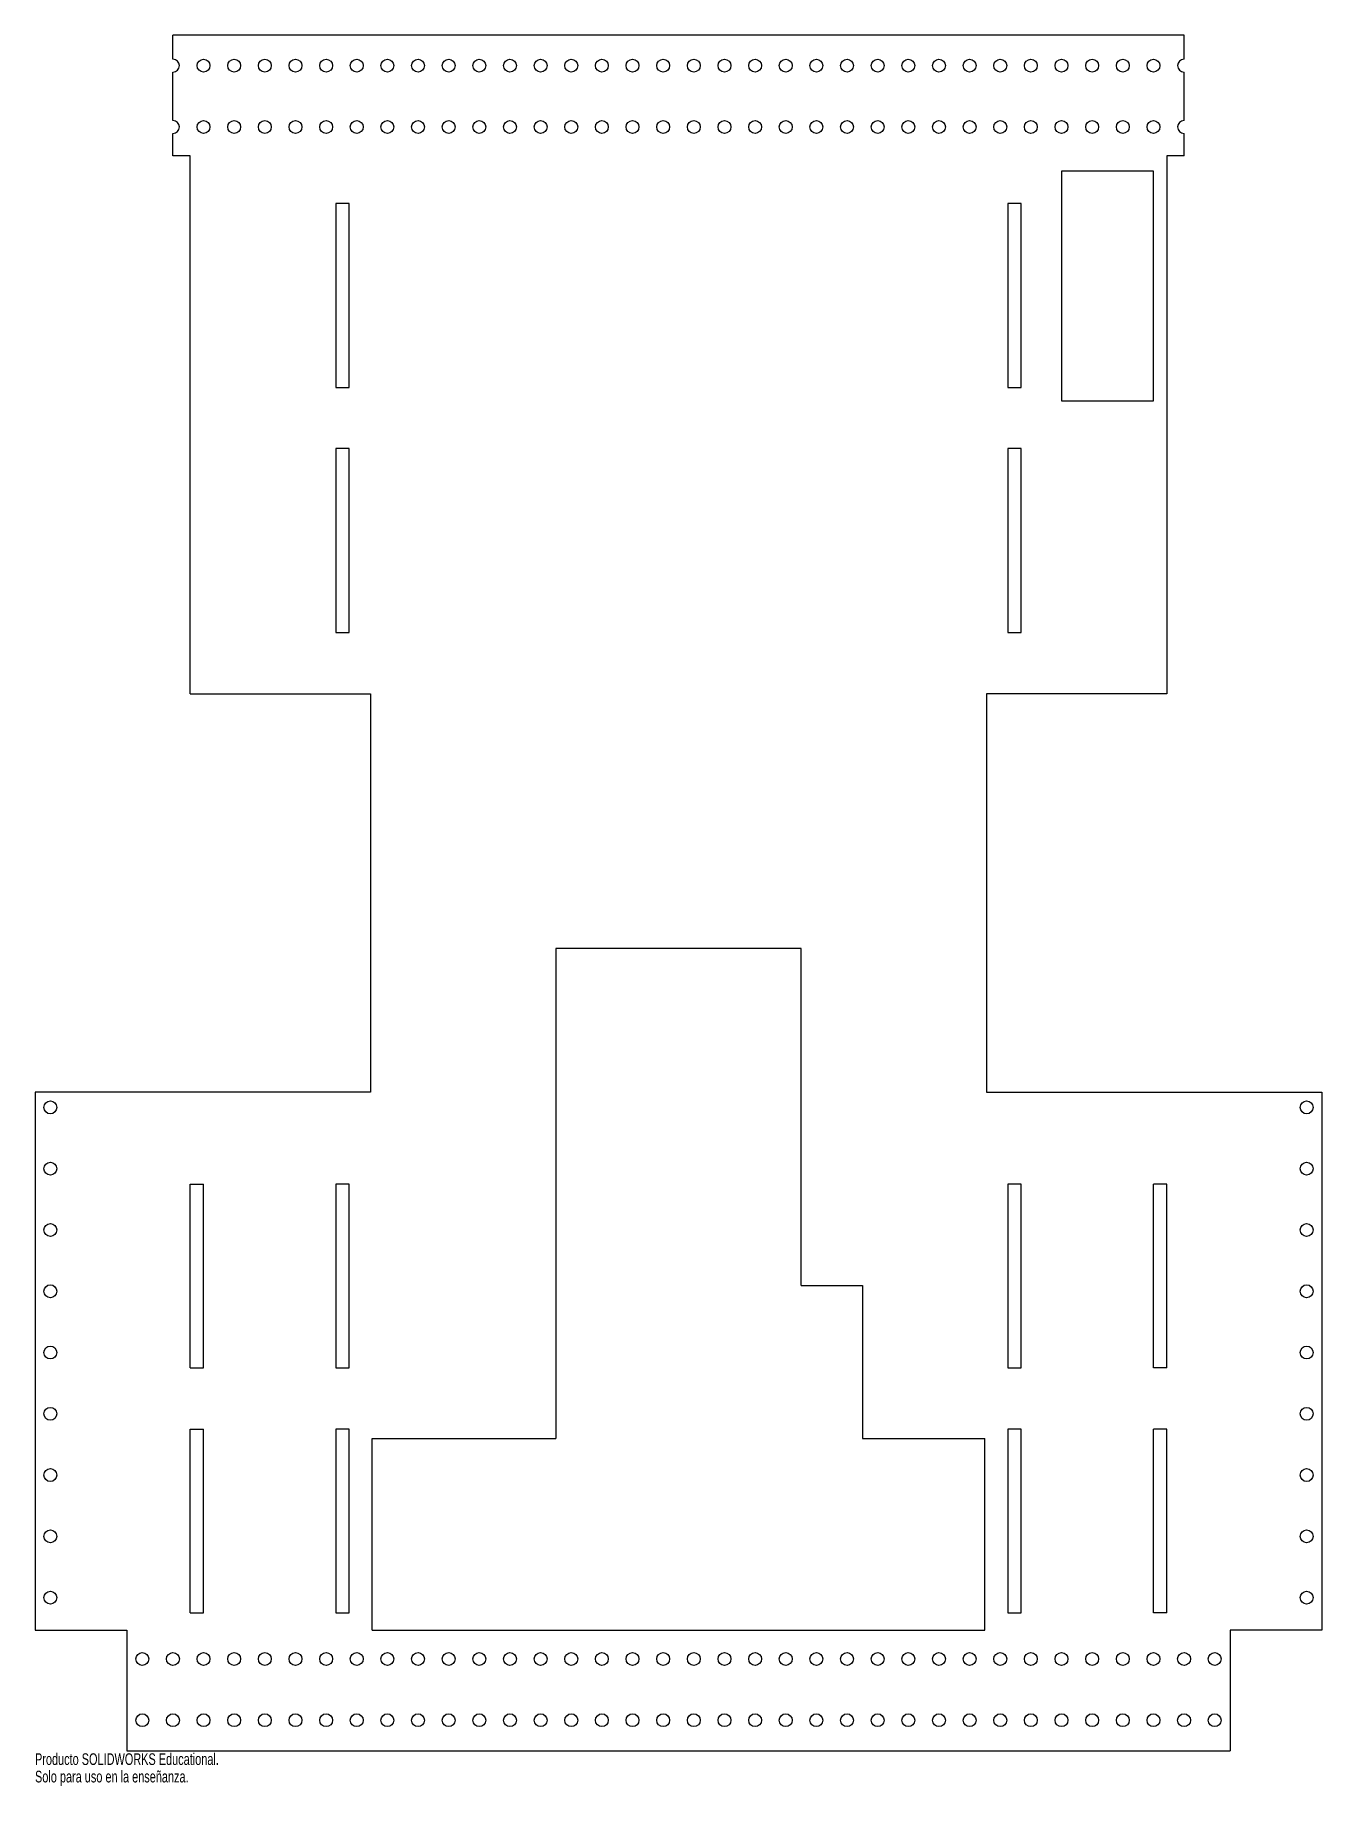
# Model space of a CAD drawing. Header units: inches. Extents: x -24.5 to -3.5, y -29.8 to -1.3.
import ezdxf

# ---------------------------------------------------------------- set-up
doc = ezdxf.new("R2010")
doc.units = ezdxf.units.IN
doc.header["$MEASUREMENT"] = 0
doc.styles.add('SLDTEXTSTYLE0', font='TXT', dxfattribs={"width": 0.7})

msp = doc.modelspace()

# ---------------------------------------------------------------- linework, layer by layer
at = {"color": 7, "linetype": 'Continuous', "lineweight": 25}
for p, q in [((-5.75, -1.251), (-22.25, -1.251)), ((-22.25, -1.646), (-22.25, -1.251)), ((-5.75, -1.646), (-5.75, -1.251)), ((-22.25, -2.646), (-22.25, -1.856)), ((-5.75, -2.646), (-5.75, -1.856)), ((-22.25, -3.221), (-22.25, -2.856)), ((-5.75, -3.221), (-5.75, -2.856)), ((-21.967, -3.221), (-22.25, -3.221)), ((-21.967, -12.001), (-21.967, -3.221)), ((-6.033, -3.221), (-6.033, -12.001)), ((-5.75, -3.221), (-6.033, -3.221)), ((-6.25, -3.471), (-7.75, -3.471)), ((-7.75, -3.471), (-7.75, -7.221)), ((-6.25, -7.221), (-6.25, -3.471)), ((-19.375, -4.001), (-19.592, -4.001)), ((-19.592, -4.001), (-19.592, -7.001)), ((-19.375, -7.001), (-19.375, -4.001)), ((-8.408, -4.001), (-8.625, -4.001)), ((-8.625, -4.001), (-8.625, -7.001)), ((-8.408, -7.001), (-8.408, -4.001)), ((-19.592, -7.001), (-19.375, -7.001)), ((-8.625, -7.001), (-8.408, -7.001)), ((-7.75, -7.221), (-6.25, -7.221)), ((-19.375, -8.001), (-19.592, -8.001)), ((-19.592, -8.001), (-19.592, -11.001)), ((-19.375, -11.001), (-19.375, -8.001)), ((-8.408, -8.001), (-8.625, -8.001)), ((-8.625, -8.001), (-8.625, -11.001)), ((-8.408, -11.001), (-8.408, -8.001)), ((-19.592, -11.001), (-19.375, -11.001)), ((-8.625, -11.001), (-8.408, -11.001)), ((-21.967, -12.001), (-19.025, -12.001)), ((-19.025, -12.001), (-19.025, -18.501)), ((-8.975, -12.001), (-8.975, -18.501)), ((-6.033, -12.001), (-8.975, -12.001)), ((-12, -16.156), (-16, -16.156)), ((-16, -16.156), (-16, -24.156)), ((-12, -21.656), (-12, -16.156)), ((-19.025, -18.501), (-24.5, -18.501)), ((-24.5, -18.501), (-24.5, -27.281)), ((-8.975, -18.501), (-3.5, -18.501)), ((-3.5, -18.501), (-3.5, -27.281)), ((-21.967, -23.001), (-21.967, -20.001)), ((-21.967, -20.001), (-21.75, -20.001)), ((-21.75, -23.001), (-21.75, -20.001)), ((-19.375, -20.001), (-19.592, -20.001)), ((-19.592, -20.001), (-19.592, -23.001)), ((-19.375, -23.001), (-19.375, -20.001)), ((-8.408, -20.001), (-8.625, -20.001)), ((-8.625, -20.001), (-8.625, -23.001)), ((-8.408, -23.001), (-8.408, -20.001)), ((-6.25, -23.001), (-6.25, -20.001)), ((-6.033, -20.001), (-6.25, -20.001)), ((-6.033, -23.001), (-6.033, -20.001)), ((-12, -21.656), (-11, -21.656)), ((-11, -21.656), (-11, -24.156)), ((-21.967, -23.001), (-21.75, -23.001)), ((-19.592, -23.001), (-19.375, -23.001)), ((-8.625, -23.001), (-8.408, -23.001)), ((-6.033, -23.001), (-6.25, -23.001)), ((-21.967, -27.001), (-21.967, -24.001)), ((-21.967, -24.001), (-21.75, -24.001)), ((-21.75, -27.001), (-21.75, -24.001)), ((-19.375, -24.001), (-19.592, -24.001)), ((-19.592, -24.001), (-19.592, -27.001)), ((-19.375, -27.001), (-19.375, -24.001)), ((-8.408, -24.001), (-8.625, -24.001)), ((-8.625, -24.001), (-8.625, -27.001)), ((-8.408, -27.001), (-8.408, -24.001)), ((-6.25, -27.001), (-6.25, -24.001)), ((-6.033, -24.001), (-6.25, -24.001)), ((-6.033, -27.001), (-6.033, -24.001)), ((-19, -27.281), (-19, -24.156)), ((-19, -24.156), (-16, -24.156)), ((-11, -24.156), (-9, -24.156)), ((-9, -27.281), (-9, -24.156)), ((-21.967, -27.001), (-21.75, -27.001)), ((-19.592, -27.001), (-19.375, -27.001)), ((-8.625, -27.001), (-8.408, -27.001)), ((-6.033, -27.001), (-6.25, -27.001)), ((-24.5, -27.281), (-23, -27.281)), ((-23, -27.281), (-23, -29.251)), ((-19, -27.281), (-9, -27.281)), ((-5, -27.281), (-5, -29.251)), ((-3.5, -27.281), (-5, -27.281)), ((-23, -29.251), (-5, -29.251))]:
    msp.add_line(p, q, dxfattribs=at)
for centre in [(-21.75, -1.751), (-21.25, -1.751), (-20.75, -1.751), (-20.25, -1.751), (-19.75, -1.751), (-19.25, -1.751), (-18.75, -1.751), (-18.25, -1.751), (-17.75, -1.751), (-17.25, -1.751), (-16.75, -1.751), (-16.25, -1.751), (-15.75, -1.751), (-15.25, -1.751), (-14.75, -1.751), (-14.25, -1.751), (-13.75, -1.751), (-13.25, -1.751), (-12.75, -1.751), (-12.25, -1.751), (-11.75, -1.751), (-11.25, -1.751), (-10.75, -1.751), (-10.25, -1.751), (-9.75, -1.751), (-9.25, -1.751), (-8.75, -1.751), (-8.25, -1.751), (-7.75, -1.751), (-7.25, -1.751), (-6.75, -1.751), (-6.25, -1.751), (-21.75, -2.751), (-21.25, -2.751), (-20.75, -2.751), (-20.25, -2.751), (-19.75, -2.751), (-19.25, -2.751), (-18.75, -2.751), (-18.25, -2.751), (-17.75, -2.751), (-17.25, -2.751), (-16.75, -2.751), (-16.25, -2.751), (-15.75, -2.751), (-15.25, -2.751), (-14.75, -2.751), (-14.25, -2.751), (-13.75, -2.751), (-13.25, -2.751), (-12.75, -2.751), (-12.25, -2.751), (-11.75, -2.751), (-11.25, -2.751), (-10.75, -2.751), (-10.25, -2.751), (-9.75, -2.751), (-9.25, -2.751), (-8.75, -2.751), (-8.25, -2.751), (-7.75, -2.751), (-7.25, -2.751), (-6.75, -2.751), (-6.25, -2.751), (-24.25, -18.751), (-3.75, -18.751), (-24.25, -19.751), (-3.75, -19.751), (-24.25, -20.751), (-3.75, -20.751), (-24.25, -21.751), (-3.75, -21.751), (-24.25, -22.751), (-3.75, -22.751), (-24.25, -23.751), (-3.75, -23.751), (-24.25, -24.751), (-3.75, -24.751), (-24.25, -25.751), (-3.75, -25.751), (-24.25, -26.751), (-3.75, -26.751), (-22.75, -27.751), (-22.25, -27.751), (-21.75, -27.751), (-21.25, -27.751), (-20.75, -27.751), (-20.25, -27.751), (-19.75, -27.751), (-19.25, -27.751), (-18.75, -27.751), (-18.25, -27.751), (-17.75, -27.751), (-17.25, -27.751), (-16.75, -27.751), (-16.25, -27.751), (-15.75, -27.751), (-15.25, -27.751), (-14.75, -27.751), (-14.25, -27.751), (-13.75, -27.751), (-13.25, -27.751), (-12.75, -27.751), (-12.25, -27.751), (-11.75, -27.751), (-11.25, -27.751), (-10.75, -27.751), (-10.25, -27.751), (-9.75, -27.751), (-9.25, -27.751), (-8.75, -27.751), (-8.25, -27.751), (-7.75, -27.751), (-7.25, -27.751), (-6.75, -27.751), (-6.25, -27.751), (-5.75, -27.751), (-5.25, -27.751), (-22.75, -28.751), (-22.25, -28.751), (-21.75, -28.751), (-21.25, -28.751), (-20.75, -28.751), (-20.25, -28.751), (-19.75, -28.751), (-19.25, -28.751), (-18.75, -28.751), (-18.25, -28.751), (-17.75, -28.751), (-17.25, -28.751), (-16.75, -28.751), (-16.25, -28.751), (-15.75, -28.751), (-15.25, -28.751), (-14.75, -28.751), (-14.25, -28.751), (-13.75, -28.751), (-13.25, -28.751), (-12.75, -28.751), (-12.25, -28.751), (-11.75, -28.751), (-11.25, -28.751), (-10.75, -28.751), (-10.25, -28.751), (-9.75, -28.751), (-9.25, -28.751), (-8.75, -28.751), (-8.25, -28.751), (-7.75, -28.751), (-7.25, -28.751), (-6.75, -28.751), (-6.25, -28.751), (-5.75, -28.751), (-5.25, -28.751)]:
    msp.add_circle(centre, 0.105, dxfattribs=at)
for centre, start, end in [((-22.25, -1.751), 270, 90), ((-5.75, -1.751), 90, 270), ((-22.25, -2.751), 270, 90), ((-5.75, -2.751), 90, 270)]:
    msp.add_arc(centre, 0.105, start, end, dxfattribs=at)

# ---------------------------------------------------------------- texts
at = {"color": 7, "linetype": 'Continuous', "char_height": 0.1903, "attachment_point": 1, "style": 'SLDTEXTSTYLE0'}
for s, insert in [('Producto SOLIDWORKS Educational.', (-24.5, -29.291)), ('Solo para uso en la enseñanza.', (-24.5, -29.576))]:
    msp.add_mtext(s, dxfattribs=dict(at, insert=insert))

doc.saveas('drawing.dxf')
